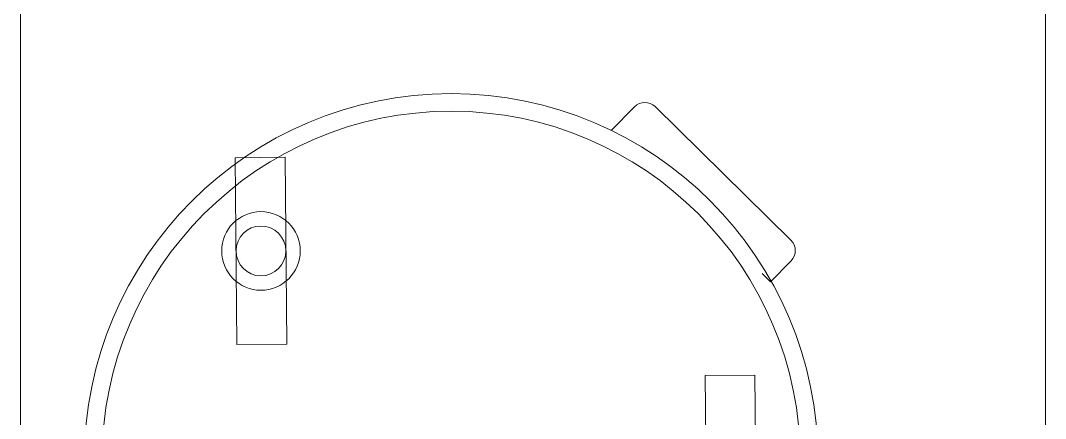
# Model space of a CAD drawing. Header units: millimetres. Extents: x 886808 to 1650903, y -1008069 to 230892.
# Drawn here: x 938358 to 939058, y -345583 to -345311 of the extents above; entities that cross this region are included whole.
import ezdxf

# ---------------------------------------------------------------- set-up
doc = ezdxf.new("R2010")
doc.units = ezdxf.units.MM
doc.layers.add('hatch', color=250, linetype='Continuous', lineweight=0)
doc.layers.add('I-FURN', color=252, linetype='Continuous', lineweight=5)

# ---------------------------------------------------------------- blocks, each defined once
blk = doc.blocks.new('A$C26DD556D')
at = {"layer": 'hatch', "transparency": 33554636}
for p, q in [((5248.59, 23624.31), (5248.59, 24924.31)), ((5948.59, 24924.31), (5948.59, 23624.31)), ((5652.05, 24799.42), (5667.9, 24815.55)), ((5682.04, 24815.68), (5774.76, 24724.55)), ((5429.27, 24781.1), (5395.27, 24780.8)), ((5396.37, 24653.31), (5395.27, 24780.8)), ((5430.37, 24653.6), (5429.27, 24781.1)), ((5774.88, 24710.41), (5760.86, 24696.14)), ((5760.86, 24696.14), (5754.99, 24701.92)), ((5430.37, 24653.6), (5396.37, 24653.31)), ((5750.12, 24632.52), (5716.13, 24632.23)), ((5717.23, 24504.73), (5716.13, 24632.23)), ((5751.23, 24505.02), (5750.12, 24632.52))]:
    blk.add_line(p, q, dxfattribs=at)
for centre, radius in [((5542.7, 24574.05), 250.5), ((5542.7, 24574.05), 238.5), ((5412.82, 24717.2), 26.82), ((5412.82, 24717.2), 17)]:
    blk.add_circle(centre, radius, dxfattribs=at)
for centre, start, end in [((5675.03, 24808.54), 45.4946, 135.4946), ((5767.75, 24717.42), 315.4946, 45.4946)]:
    blk.add_arc(centre, 10, start, end, dxfattribs=at)

msp = doc.modelspace()

# ---------------------------------------------------------------- block references
at = {"layer": 'I-FURN', "transparency": 33554636}
msp.add_blockref('A$C26DD556D', (933109.12, -370185.5), dxfattribs=at)

doc.saveas('drawing.dxf')
